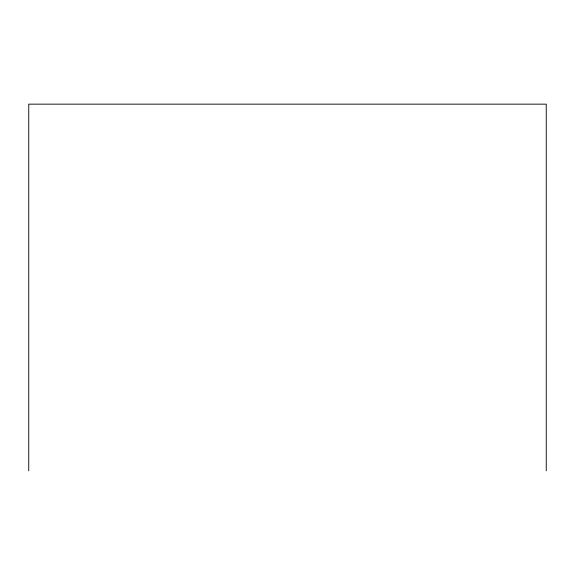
<?xml version="1.0" encoding="UTF-8"?>
<svg xmlns="http://www.w3.org/2000/svg" width="575" height="575" viewBox="0 0 575 575"><rect width="100%" height="100%" fill="white"/><g stroke="black" fill="none" stroke-linecap="round" stroke-linejoin="round"><path stroke-width="0.86" d="M546.25 470.846L546.25 104.154L28.75 104.154L28.75 470.846"/></g></svg>
